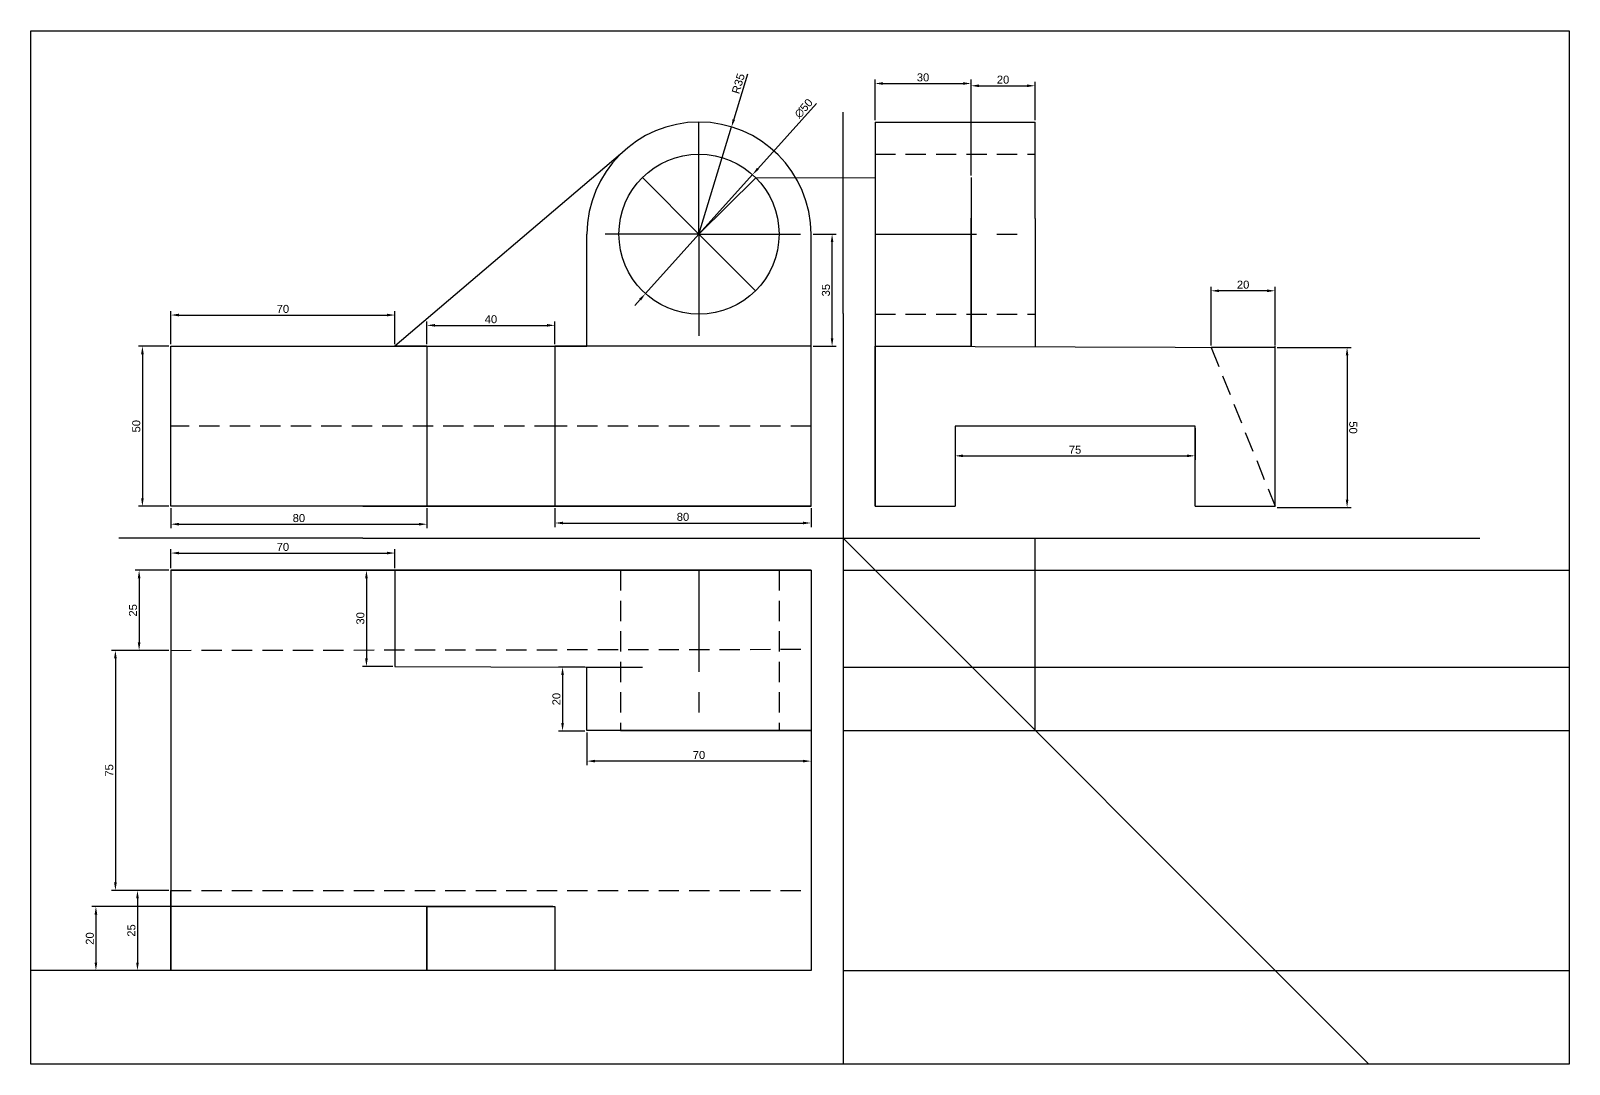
# Model space of a CAD drawing. Header units: millimetres. Extents: x 2310 to 3342, y 1759 to 2090.
# Drawn here: x 2310.2 to 2790.9, y 1767.3 to 2090.1 of the extents above; entities that cross this region are included whole.
import ezdxf

# ---------------------------------------------------------------- set-up
doc = ezdxf.new("R2010")
doc.units = ezdxf.units.MM
doc.linetypes.add('CENTER', pattern=[50.8, 31.75, -6.35, 6.35, -6.35])
doc.linetypes.add('HIDDEN', pattern=[9.525, 6.35, -3.175])
doc.styles.get("Standard").update_dxf_attribs({"font": 'arial.ttf'})
doc.dimstyles.new('ISO-25', dxfattribs={"dimtxt": 2.5, "dimasz": 2.5, "dimexe": 1.25, "dimexo": 0.625, "dimtad": 1, "dimtxsty": 'Standard', "dimcen": 2.5, "dimadec": 0, "dimazin": 0, "dimtfac": 1, "dimtmove": 0, "dimatfit": 3, "dimfxl": 1, "dimarcsym": 0})

# ---------------------------------------------------------------- blocks, each defined once
blk = doc.blocks.new('*D22')
at = {"color": 0, "lineweight": -2, "transparency": 16777216}
for p, q in [((2353.35, 1991.56), (2343.82, 1991.56)), ((2345.07, 1989.06), (2345.07, 1944.06)), ((2353.35, 1941.56), (2343.82, 1941.56))]:
    blk.add_line(p, q, dxfattribs=at)
at = {"color": 0, "transparency": 16777216}
for points in [[(2344.66, 1989.06), (2345.49, 1989.06), (2345.07, 1991.56)], [(2344.66, 1944.06), (2345.49, 1944.06), (2345.07, 1941.56)]]:
    blk.add_solid(points, dxfattribs=at)
at = {"layer": 'Defpoints', "color": 0, "transparency": 16777216}
for p in [(2353.97, 1991.56), (2345.07, 1941.56), (2353.97, 1941.56)]:
    blk.add_point(p, dxfattribs=at)
at = {"color": 0, "transparency": 16777216, "insert": (2343.17, 1966.56), "char_height": 2.5, "attachment_point": 5, "rotation": 90}
blk.add_mtext('50', dxfattribs=at)
blk = doc.blocks.new('*D23')
at = {"color": 0, "lineweight": -2, "transparency": 16777216}
for p, q in [((2353.97, 1992.19), (2353.97, 2002.54)), ((2356.47, 2001.29), (2421.47, 2001.29)), ((2423.97, 1992.19), (2423.97, 2002.54))]:
    blk.add_line(p, q, dxfattribs=at)
at = {"color": 0, "transparency": 16777216}
for points in [[(2356.47, 2001.71), (2356.47, 2000.87), (2353.97, 2001.29)], [(2421.47, 2001.71), (2421.47, 2000.87), (2423.97, 2001.29)]]:
    blk.add_solid(points, dxfattribs=at)
at = {"layer": 'Defpoints', "color": 0, "transparency": 16777216}
for p in [(2423.97, 2001.29), (2353.97, 1991.56), (2423.97, 1991.56)]:
    blk.add_point(p, dxfattribs=at)
at = {"color": 0, "transparency": 16777216, "insert": (2388.97, 2003.19), "char_height": 2.5, "attachment_point": 5}
blk.add_mtext('70', dxfattribs=at)
blk = doc.blocks.new('*D24')
at = {"color": 0, "lineweight": -2, "transparency": 16777216}
for p, q in [((2555.67, 2067.32), (2537.37, 2047)), ((2502.24, 2007.98), (2535.7, 2045.14)), ((2500.57, 2006.13), (2498.9, 2004.27))]:
    blk.add_line(p, q, dxfattribs=at)
at = {"color": 0, "transparency": 16777216}
for points in [[(2537.07, 2047.28), (2537.68, 2046.72), (2535.7, 2045.14)], [(2500.26, 2006.4), (2500.88, 2005.85), (2502.24, 2007.98)]]:
    blk.add_solid(points, dxfattribs=at)
at = {"layer": 'Defpoints', "color": 0, "transparency": 16777216}
for p in [(2535.7, 2045.14), (2502.24, 2007.98)]:
    blk.add_point(p, dxfattribs=at)
at = {"color": 0, "transparency": 16777216, "insert": (2551.68, 2065.83), "char_height": 2.5, "attachment_point": 5, "rotation": 47.9994}
blk.add_mtext('∅50', dxfattribs=at)
blk = doc.blocks.new('*D25')
at = {"color": 0, "lineweight": -2, "transparency": 16777216}
for p, q in [((2534.13, 2076.49), (2529.87, 2062.44)), ((2518.97, 2026.56), (2529.14, 2060.05))]:
    blk.add_line(p, q, dxfattribs=at)
at = {"color": 0, "transparency": 16777216}
blk.add_solid([(2529.47, 2062.57), (2530.27, 2062.32), (2529.14, 2060.05)], dxfattribs=at)
at = {"layer": 'Defpoints', "color": 0, "transparency": 16777216}
for p in [(2529.14, 2060.05), (2518.97, 2026.56)]:
    blk.add_point(p, dxfattribs=at)
at = {"color": 0, "transparency": 16777216, "insert": (2531.26, 2073.58), "char_height": 2.5, "attachment_point": 5, "rotation": 73.1103}
blk.add_mtext('R35', dxfattribs=at)
blk = doc.blocks.new('*D26')
at = {"color": 0, "lineweight": -2, "transparency": 16777216}
for p, q in [((2433.97, 1992.19), (2433.97, 1999.32)), ((2436.47, 1998.07), (2471.47, 1998.07)), ((2473.97, 1992.19), (2473.97, 1999.32))]:
    blk.add_line(p, q, dxfattribs=at)
at = {"color": 0, "transparency": 16777216}
for points in [[(2436.47, 1998.49), (2436.47, 1997.66), (2433.97, 1998.07)], [(2471.47, 1998.49), (2471.47, 1997.66), (2473.97, 1998.07)]]:
    blk.add_solid(points, dxfattribs=at)
at = {"layer": 'Defpoints', "color": 0, "transparency": 16777216}
for p in [(2473.97, 1998.07), (2433.97, 1991.56), (2473.97, 1991.56)]:
    blk.add_point(p, dxfattribs=at)
at = {"color": 0, "transparency": 16777216, "insert": (2453.97, 1999.97), "char_height": 2.5, "attachment_point": 5}
blk.add_mtext('40', dxfattribs=at)
blk = doc.blocks.new('*D27')
at = {"color": 0, "lineweight": -2, "transparency": 16777216}
for p, q in [((2353.97, 1940.94), (2353.97, 1934.71)), ((2433.97, 1940.94), (2433.97, 1934.71)), ((2356.47, 1935.96), (2431.47, 1935.96))]:
    blk.add_line(p, q, dxfattribs=at)
at = {"color": 0, "transparency": 16777216}
for points in [[(2356.47, 1936.38), (2356.47, 1935.54), (2353.97, 1935.96)], [(2431.47, 1936.38), (2431.47, 1935.54), (2433.97, 1935.96)]]:
    blk.add_solid(points, dxfattribs=at)
at = {"layer": 'Defpoints', "color": 0, "transparency": 16777216}
for p in [(2353.97, 1941.56), (2433.97, 1941.56), (2433.97, 1935.96)]:
    blk.add_point(p, dxfattribs=at)
at = {"color": 0, "transparency": 16777216, "insert": (2393.97, 1937.86), "char_height": 2.5, "attachment_point": 5}
blk.add_mtext('80', dxfattribs=at)
blk = doc.blocks.new('*D28')
at = {"color": 0, "lineweight": -2, "transparency": 16777216}
for p, q in [((2473.97, 1940.94), (2473.97, 1935.09)), ((2553.97, 1940.94), (2553.97, 1935.09)), ((2476.47, 1936.34), (2551.47, 1936.34))]:
    blk.add_line(p, q, dxfattribs=at)
at = {"color": 0, "transparency": 16777216}
for points in [[(2476.47, 1936.75), (2476.47, 1935.92), (2473.97, 1936.34)], [(2551.47, 1936.75), (2551.47, 1935.92), (2553.97, 1936.34)]]:
    blk.add_solid(points, dxfattribs=at)
at = {"layer": 'Defpoints', "color": 0, "transparency": 16777216}
for p in [(2473.97, 1941.56), (2553.97, 1941.56), (2553.97, 1936.34)]:
    blk.add_point(p, dxfattribs=at)
at = {"color": 0, "transparency": 16777216, "insert": (2513.97, 1938.24), "char_height": 2.5, "attachment_point": 5}
blk.add_mtext('80', dxfattribs=at)
blk = doc.blocks.new('*D29')
at = {"color": 0, "lineweight": -2, "transparency": 16777216}
for p, q in [((2554.6, 2026.56), (2561.8, 2026.56)), ((2560.55, 1994.06), (2560.55, 2024.06)), ((2554.6, 1991.56), (2561.8, 1991.56))]:
    blk.add_line(p, q, dxfattribs=at)
at = {"color": 0, "transparency": 16777216}
for points in [[(2560.13, 2024.06), (2560.96, 2024.06), (2560.55, 2026.56)], [(2560.13, 1994.06), (2560.96, 1994.06), (2560.55, 1991.56)]]:
    blk.add_solid(points, dxfattribs=at)
at = {"layer": 'Defpoints', "color": 0, "transparency": 16777216}
for p in [(2553.97, 2026.56), (2560.55, 2026.56), (2553.97, 1991.56)]:
    blk.add_point(p, dxfattribs=at)
at = {"color": 0, "transparency": 16777216, "insert": (2558.64, 2009.06), "char_height": 2.5, "attachment_point": 5, "rotation": 90}
blk.add_mtext('35', dxfattribs=at)
blk = doc.blocks.new('*D30')
at = {"color": 0, "lineweight": -2, "transparency": 16777216}
for p, q in [((2353.35, 1921.56), (2342.8, 1921.56)), ((2344.05, 1919.06), (2344.05, 1899.06)), ((2353.35, 1896.56), (2342.8, 1896.56))]:
    blk.add_line(p, q, dxfattribs=at)
at = {"color": 0, "transparency": 16777216}
for points in [[(2343.63, 1919.06), (2344.46, 1919.06), (2344.05, 1921.56)], [(2343.63, 1899.06), (2344.46, 1899.06), (2344.05, 1896.56)]]:
    blk.add_solid(points, dxfattribs=at)
at = {"layer": 'Defpoints', "color": 0, "transparency": 16777216}
for p in [(2353.97, 1921.56), (2344.05, 1896.56), (2353.97, 1896.56)]:
    blk.add_point(p, dxfattribs=at)
at = {"color": 0, "transparency": 16777216, "insert": (2342.15, 1909.06), "char_height": 2.5, "attachment_point": 5, "rotation": 90}
blk.add_mtext('25', dxfattribs=at)
blk = doc.blocks.new('*D31')
at = {"color": 0, "lineweight": -2, "transparency": 16777216}
for p, q in [((2353.35, 1821.56), (2342.29, 1821.56)), ((2343.54, 1819.06), (2343.54, 1799.06)), ((2353.35, 1796.56), (2342.29, 1796.56))]:
    blk.add_line(p, q, dxfattribs=at)
at = {"color": 0, "transparency": 16777216}
for points in [[(2343.12, 1819.06), (2343.95, 1819.06), (2343.54, 1821.56)], [(2343.12, 1799.06), (2343.95, 1799.06), (2343.54, 1796.56)]]:
    blk.add_solid(points, dxfattribs=at)
at = {"layer": 'Defpoints', "color": 0, "transparency": 16777216}
for p in [(2353.97, 1821.56), (2343.54, 1796.56), (2353.97, 1796.56)]:
    blk.add_point(p, dxfattribs=at)
at = {"color": 0, "transparency": 16777216, "insert": (2341.64, 1809.06), "char_height": 2.5, "attachment_point": 5, "rotation": 90}
blk.add_mtext('25', dxfattribs=at)
blk = doc.blocks.new('*D32')
at = {"color": 0, "lineweight": -2, "transparency": 16777216}
for p, q in [((2353.35, 1896.56), (2335.39, 1896.56)), ((2336.64, 1894.06), (2336.64, 1824.06)), ((2353.35, 1821.56), (2335.39, 1821.56))]:
    blk.add_line(p, q, dxfattribs=at)
at = {"color": 0, "transparency": 16777216}
for points in [[(2336.22, 1894.06), (2337.05, 1894.06), (2336.64, 1896.56)], [(2336.22, 1824.06), (2337.05, 1824.06), (2336.64, 1821.56)]]:
    blk.add_solid(points, dxfattribs=at)
at = {"layer": 'Defpoints', "color": 0, "transparency": 16777216}
for p in [(2353.97, 1896.56), (2336.64, 1821.56), (2353.97, 1821.56)]:
    blk.add_point(p, dxfattribs=at)
at = {"color": 0, "transparency": 16777216, "insert": (2334.74, 1859.06), "char_height": 2.5, "attachment_point": 5, "rotation": 90}
blk.add_mtext('75', dxfattribs=at)
blk = doc.blocks.new('*D33')
at = {"color": 0, "lineweight": -2, "transparency": 16777216}
for p, q in [((2423.35, 1921.56), (2413.83, 1921.56)), ((2415.08, 1919.06), (2415.08, 1894.06)), ((2423.35, 1891.56), (2413.83, 1891.56))]:
    blk.add_line(p, q, dxfattribs=at)
at = {"color": 0, "transparency": 16777216}
for points in [[(2414.66, 1919.06), (2415.49, 1919.06), (2415.08, 1921.56)], [(2414.66, 1894.06), (2415.49, 1894.06), (2415.08, 1891.56)]]:
    blk.add_solid(points, dxfattribs=at)
at = {"layer": 'Defpoints', "color": 0, "transparency": 16777216}
for p in [(2423.97, 1921.56), (2415.08, 1891.56), (2423.97, 1891.56)]:
    blk.add_point(p, dxfattribs=at)
at = {"color": 0, "transparency": 16777216, "insert": (2413.18, 1906.56), "char_height": 2.5, "attachment_point": 5, "rotation": 90}
blk.add_mtext('30', dxfattribs=at)
blk = doc.blocks.new('*D34')
at = {"color": 0, "lineweight": -2, "transparency": 16777216}
for p, q in [((2353.97, 1922.19), (2353.97, 1928.2)), ((2423.97, 1922.19), (2423.97, 1928.2)), ((2356.47, 1926.95), (2421.47, 1926.95))]:
    blk.add_line(p, q, dxfattribs=at)
at = {"color": 0, "transparency": 16777216}
for points in [[(2356.47, 1927.37), (2356.47, 1926.54), (2353.97, 1926.95)], [(2421.47, 1927.37), (2421.47, 1926.54), (2423.97, 1926.95)]]:
    blk.add_solid(points, dxfattribs=at)
at = {"layer": 'Defpoints', "color": 0, "transparency": 16777216}
for p in [(2423.97, 1926.95), (2353.97, 1921.56), (2423.97, 1921.56)]:
    blk.add_point(p, dxfattribs=at)
at = {"color": 0, "transparency": 16777216, "insert": (2388.97, 1928.85), "char_height": 2.5, "attachment_point": 5}
blk.add_mtext('70', dxfattribs=at)
blk = doc.blocks.new('*D35')
at = {"color": 0, "lineweight": -2, "transparency": 16777216}
for p, q in [((2483.97, 1870.94), (2483.97, 1860.72)), ((2553.97, 1870.94), (2553.97, 1860.72)), ((2551.47, 1861.97), (2486.47, 1861.97))]:
    blk.add_line(p, q, dxfattribs=at)
at = {"color": 0, "transparency": 16777216}
for points in [[(2486.47, 1862.38), (2486.47, 1861.55), (2483.97, 1861.97)], [(2551.47, 1862.38), (2551.47, 1861.55), (2553.97, 1861.97)]]:
    blk.add_solid(points, dxfattribs=at)
at = {"layer": 'Defpoints', "color": 0, "transparency": 16777216}
for p in [(2483.97, 1871.56), (2553.97, 1871.56), (2483.97, 1861.97)]:
    blk.add_point(p, dxfattribs=at)
at = {"color": 0, "transparency": 16777216, "insert": (2518.97, 1863.87), "char_height": 2.5, "attachment_point": 5}
blk.add_mtext('70', dxfattribs=at)
blk = doc.blocks.new('*D36')
at = {"color": 0, "lineweight": -2, "transparency": 16777216}
for p, q in [((2483.35, 1891.34), (2475.09, 1891.34)), ((2476.34, 1888.84), (2476.34, 1873.84)), ((2483.35, 1871.34), (2475.09, 1871.34))]:
    blk.add_line(p, q, dxfattribs=at)
at = {"color": 0, "transparency": 16777216}
for points in [[(2475.93, 1888.84), (2476.76, 1888.84), (2476.34, 1891.34)], [(2475.93, 1873.84), (2476.76, 1873.84), (2476.34, 1871.34)]]:
    blk.add_solid(points, dxfattribs=at)
at = {"layer": 'Defpoints', "color": 0, "transparency": 16777216}
for p in [(2483.97, 1891.34), (2476.34, 1871.34), (2483.97, 1871.34)]:
    blk.add_point(p, dxfattribs=at)
at = {"color": 0, "transparency": 16777216, "insert": (2474.44, 1881.34), "char_height": 2.5, "attachment_point": 5, "rotation": 90}
blk.add_mtext('20', dxfattribs=at)
blk = doc.blocks.new('*D37')
at = {"color": 0, "lineweight": -2, "transparency": 16777216}
for p, q in [((2573.97, 2062.19), (2573.97, 2074.86)), ((2576.47, 2073.61), (2601.47, 2073.61)), ((2603.97, 2044.86), (2603.97, 2074.86))]:
    blk.add_line(p, q, dxfattribs=at)
at = {"color": 0, "transparency": 16777216}
for points in [[(2576.47, 2074.03), (2576.47, 2073.19), (2573.97, 2073.61)], [(2601.47, 2074.03), (2601.47, 2073.19), (2603.97, 2073.61)]]:
    blk.add_solid(points, dxfattribs=at)
at = {"layer": 'Defpoints', "color": 0, "transparency": 16777216}
for p in [(2603.97, 2073.61), (2573.97, 2061.56), (2603.97, 2044.24)]:
    blk.add_point(p, dxfattribs=at)
at = {"color": 0, "transparency": 16777216, "insert": (2588.97, 2075.51), "char_height": 2.5, "attachment_point": 5}
blk.add_mtext('30', dxfattribs=at)
blk = doc.blocks.new('*D38')
at = {"color": 0, "lineweight": -2, "transparency": 16777216}
for p, q in [((2603.97, 2044.86), (2603.97, 2074.15)), ((2606.47, 2072.9), (2621.47, 2072.9)), ((2623.97, 2062.19), (2623.97, 2074.15))]:
    blk.add_line(p, q, dxfattribs=at)
at = {"color": 0, "transparency": 16777216}
for points in [[(2606.47, 2073.32), (2606.47, 2072.49), (2603.97, 2072.9)], [(2621.47, 2073.32), (2621.47, 2072.49), (2623.97, 2072.9)]]:
    blk.add_solid(points, dxfattribs=at)
at = {"layer": 'Defpoints', "color": 0, "transparency": 16777216}
for p in [(2623.97, 2072.9), (2623.97, 2061.56), (2603.97, 2044.24)]:
    blk.add_point(p, dxfattribs=at)
at = {"color": 0, "transparency": 16777216, "insert": (2613.97, 2074.8), "char_height": 2.5, "attachment_point": 5}
blk.add_mtext('20', dxfattribs=at)
blk = doc.blocks.new('*D39')
at = {"color": 0, "lineweight": -2, "transparency": 16777216}
for p, q in [((2699.6, 1991.16), (2722.71, 1991.16)), ((2721.46, 1988.66), (2721.46, 1943.66)), ((2699.6, 1941.16), (2722.71, 1941.16))]:
    blk.add_line(p, q, dxfattribs=at)
at = {"color": 0, "transparency": 16777216}
for points in [[(2721.87, 1988.66), (2721.04, 1988.66), (2721.46, 1991.16)], [(2721.87, 1943.66), (2721.04, 1943.66), (2721.46, 1941.16)]]:
    blk.add_solid(points, dxfattribs=at)
at = {"layer": 'Defpoints', "color": 0, "transparency": 16777216}
for p in [(2698.97, 1991.16), (2698.97, 1941.16), (2721.46, 1941.16)]:
    blk.add_point(p, dxfattribs=at)
at = {"color": 0, "transparency": 16777216, "insert": (2723.36, 1966.16), "char_height": 2.5, "attachment_point": 5, "rotation": 270.0008}
blk.add_mtext('50', dxfattribs=at)
blk = doc.blocks.new('*D40')
at = {"color": 0, "lineweight": -2, "transparency": 16777216}
for p, q in [((2678.97, 1991.78), (2678.97, 2010.12)), ((2698.97, 1991.78), (2698.97, 2010.12)), ((2696.47, 2008.87), (2681.47, 2008.87))]:
    blk.add_line(p, q, dxfattribs=at)
at = {"color": 0, "transparency": 16777216}
for points in [[(2681.47, 2009.28), (2681.47, 2008.45), (2678.97, 2008.87)], [(2696.47, 2009.28), (2696.47, 2008.45), (2698.97, 2008.87)]]:
    blk.add_solid(points, dxfattribs=at)
at = {"layer": 'Defpoints', "color": 0, "transparency": 16777216}
for p in [(2678.97, 2008.87), (2678.97, 1991.16), (2698.97, 1991.16)]:
    blk.add_point(p, dxfattribs=at)
at = {"color": 0, "transparency": 16777216, "insert": (2688.97, 2010.77), "char_height": 2.5, "attachment_point": 5}
blk.add_mtext('20', dxfattribs=at)
blk = doc.blocks.new('*D41')
at = {"color": 0, "lineweight": -2, "transparency": 16777216}
for p, q in [((2473.35, 1816.56), (2329.3, 1816.56)), ((2330.55, 1814.06), (2330.55, 1799.06)), ((2473.35, 1796.56), (2329.3, 1796.56))]:
    blk.add_line(p, q, dxfattribs=at)
at = {"color": 0, "transparency": 16777216}
for points in [[(2330.14, 1814.06), (2330.97, 1814.06), (2330.55, 1816.56)], [(2330.14, 1799.06), (2330.97, 1799.06), (2330.55, 1796.56)]]:
    blk.add_solid(points, dxfattribs=at)
at = {"layer": 'Defpoints', "color": 0, "transparency": 16777216}
for p in [(2473.97, 1816.56), (2330.55, 1796.56), (2473.97, 1796.56)]:
    blk.add_point(p, dxfattribs=at)
at = {"color": 0, "transparency": 16777216, "insert": (2328.65, 1806.56), "char_height": 2.5, "attachment_point": 5, "rotation": 90}
blk.add_mtext('20', dxfattribs=at)
blk = doc.blocks.new('*D42')
at = {"color": 0, "lineweight": -2, "transparency": 16777216}
for p, q in [((2598.97, 1965.94), (2598.97, 1956.07)), ((2673.97, 1965.94), (2673.97, 1956.07)), ((2601.47, 1957.32), (2671.47, 1957.32))]:
    blk.add_line(p, q, dxfattribs=at)
at = {"color": 0, "transparency": 16777216}
for points in [[(2601.47, 1957.73), (2601.47, 1956.9), (2598.97, 1957.32)], [(2671.47, 1957.73), (2671.47, 1956.9), (2673.97, 1957.32)]]:
    blk.add_solid(points, dxfattribs=at)
at = {"layer": 'Defpoints', "color": 0, "transparency": 16777216}
for p in [(2598.97, 1966.56), (2673.97, 1966.56), (2673.97, 1957.32)]:
    blk.add_point(p, dxfattribs=at)
at = {"color": 0, "transparency": 16777216, "insert": (2636.47, 1959.21), "char_height": 2.5, "attachment_point": 5}
blk.add_mtext('75', dxfattribs=at)

msp = doc.modelspace()

# ---------------------------------------------------------------- linework, layer by layer
for p, q in [((2563.973, 2001.763), (2563.973, 2064.667)), ((2518.973, 2056.566), (2518.973, 2061.562)), ((2573.973, 2061.562), (2623.973, 2061.562)), ((2573.973, 2061.562), (2573.973, 1941.562)), ((2623.973, 2031.4), (2623.973, 2061.562)), ((2494.479, 2051.562), (2423.973, 1991.562)), ((2518.973, 2026.562), (2501.296, 2044.239)), ((2518.973, 2026.562), (2536.714, 2044.176)), ((2536.714, 2044.176), (2573.973, 2044.211)), ((2603.973, 2044.239), (2603.973, 1991.562)), ((2603.973, 1991.562), (2603.973, 2031.562)), ((2623.973, 2031.4), (2623.973, 2008.884)), ((2483.973, 1991.562), (2483.973, 2026.562)), ((2518.973, 2026.562), (2536.651, 2008.884)), ((2553.973, 1991.562), (2553.973, 2026.562)), ((2553.973, 1941.562), (2553.973, 2026.562)), ((2623.973, 2008.884), (2623.973, 1991.4)), ((2563.973, 2001.763), (2563.973, 1887.337)), ((2353.973, 1941.562), (2353.973, 1991.562)), ((2353.973, 1991.562), (2433.973, 1991.562)), ((2353.973, 1941.562), (2353.973, 1991.562)), ((2433.973, 1991.562), (2423.973, 1991.562)), ((2433.973, 1991.562), (2433.973, 1941.562)), ((2433.973, 1991.562), (2473.973, 1991.562)), ((2553.973, 1991.562), (2473.973, 1991.562)), ((2473.973, 1991.562), (2473.973, 1941.562)), ((2473.973, 1991.562), (2483.973, 1991.562)), ((2553.973, 1991.562), (2483.973, 1991.562)), ((2553.973, 1991.562), (2518.973, 1991.562)), ((2553.973, 1941.562), (2553.973, 1991.562)), ((2573.973, 1941.562), (2573.973, 1991.562)), ((2573.973, 1991.562), (2698.973, 1991.157)), ((2573.973, 1991.562), (2603.973, 1991.562)), ((2698.973, 1991.157), (2678.973, 1991.157)), ((2698.973, 1941.562), (2698.973, 1991.562)), ((2673.973, 1966.562), (2598.973, 1966.562)), ((2598.973, 1966.562), (2598.973, 1941.562)), ((2673.973, 1941.562), (2673.973, 1966.562)), ((2553.973, 1941.562), (2353.973, 1941.562)), ((2413.981, 1941.562), (2553.973, 1941.562)), ((2573.973, 1941.562), (2598.973, 1941.562)), ((2573.973, 1941.562), (2598.973, 1941.562)), ((2673.973, 1941.562), (2698.973, 1941.562)), ((2673.973, 1941.562), (2698.973, 1941.562)), ((2413.981, 1931.562), (2337.729, 1931.562)), ((2413.981, 1931.562), (2762.961, 1931.562)), ((2563.973, 1931.562), (2728.238, 1767.297)), ((2623.973, 1871.562), (2623.973, 1931.562)), ((2353.973, 1921.562), (2353.973, 1796.562)), ((2353.973, 1921.562), (2553.973, 1921.562)), ((2353.973, 1921.562), (2353.973, 1896.562)), ((2553.973, 1921.562), (2353.973, 1921.562)), ((2553.973, 1921.562), (2423.973, 1921.562)), ((2423.973, 1921.562), (2423.973, 1891.562)), ((2423.973, 1921.562), (2423.973, 1891.562)), ((2553.973, 1921.562), (2553.973, 1796.562)), ((2563.973, 1921.562), (2790.866, 1921.562)), ((2423.973, 1891.562), (2483.973, 1891.338)), ((2483.973, 1871.562), (2483.973, 1891.338)), ((2483.973, 1891.338), (2501.296, 1891.274)), ((2563.973, 1891.299), (2790.866, 1891.299)), ((2563.973, 1887.337), (2563.973, 1821.448)), ((2553.973, 1871.562), (2483.973, 1871.562)), ((2494.479, 1871.562), (2553.973, 1871.562)), ((2563.973, 1871.562), (2790.866, 1871.562)), ((2353.973, 1796.562), (2353.973, 1821.562)), ((2563.973, 1821.448), (2563.973, 1767.297)), ((2433.973, 1796.562), (2433.973, 1816.562)), ((2433.973, 1816.562), (2473.973, 1816.562)), ((2433.973, 1816.562), (2433.973, 1796.562)), ((2473.973, 1816.562), (2473.973, 1796.562)), ((2553.973, 1796.562), (2310.193, 1796.562)), ((2553.973, 1796.562), (2353.973, 1796.562)), ((2563.973, 1796.562), (2790.866, 1796.562))]:
    msp.add_line(p, q)
at = {"linetype": 'CENTER'}
for p, q in [((2518.973, 2026.562), (2518.973, 2056.566)), ((2518.973, 2026.562), (2489.675, 2026.562)), ((2518.973, 2026.562), (2518.973, 1991.562)), ((2518.973, 2026.562), (2553.973, 2026.562)), ((2573.973, 2026.562), (2623.973, 2026.562)), ((2518.973, 1921.562), (2518.973, 1871.562))]:
    msp.add_line(p, q, dxfattribs=at)
at = {"linetype": 'HIDDEN'}
for p, q in [((2573.973, 2051.562), (2623.973, 2051.562)), ((2573.973, 2001.562), (2623.973, 2001.562)), ((2678.973, 1991.157), (2698.973, 1941.562)), ((2473.973, 1966.562), (2353.973, 1966.562)), ((2553.973, 1966.562), (2473.973, 1966.562)), ((2494.479, 1921.562), (2494.479, 1871.562)), ((2543.973, 1921.562), (2543.973, 1871.562)), ((2353.973, 1896.562), (2553.973, 1896.914)), ((2353.973, 1821.562), (2553.973, 1821.562))]:
    msp.add_line(p, q, dxfattribs=at)
msp.add_lwpolyline([(2310.193, 2090.079), (2790.866, 2090.079), (2790.866, 1767.297), (2310.193, 1767.297)], close=True)
msp.add_circle((2518.973, 2026.562), 25)
msp.add_arc((2518.973, 2026.562), 35, 0, 180)

# ---------------------------------------------------------------- dimensions: what is measured, and where the dimension line sits
dim = msp.add_radius_dim(center=(2518.973, 2026.562), mpoint=(2529.142, 2060.052), dimstyle='ISO-25')
dim.commit()
dim.dimension.update_dxf_attribs({"geometry": '*D25', "text_midpoint": (2533.081, 2073.026), "dimtype": 164})
for base, p1, p2, picture, middle in [((2603.973, 2073.609), (2573.973, 2061.562), (2603.973, 2044.239), '*D37', (2588.973, 2075.511)), ((2623.973, 2072.902), (2603.973, 2044.239), (2623.973, 2061.562), '*D38', (2613.973, 2074.803)), ((2678.973, 2008.865), (2698.973, 1991.157), (2678.973, 1991.157), '*D40', (2688.973, 2010.767)), ((2423.973, 2001.29), (2353.973, 1991.562), (2423.973, 1991.562), '*D23', (2388.973, 2003.191)), ((2473.973, 1998.073), (2433.973, 1991.562), (2473.973, 1991.562), '*D26', (2453.973, 1999.975)), ((2673.973, 1957.318), (2598.973, 1966.562), (2673.973, 1966.562), '*D42', (2636.473, 1959.214)), ((2433.973, 1935.96), (2353.973, 1941.562), (2433.973, 1941.562), '*D27', (2393.973, 1937.861)), ((2553.973, 1936.338), (2473.973, 1941.562), (2553.973, 1941.562), '*D28', (2513.973, 1938.24)), ((2423.973, 1926.952), (2353.973, 1921.562), (2423.973, 1921.562), '*D34', (2388.973, 1928.854)), ((2483.973, 1861.967), (2553.973, 1871.562), (2483.973, 1871.562), '*D35', (2518.973, 1863.868))]:
    dim = msp.add_linear_dim(base=base, p1=p1, p2=p2, dimstyle='ISO-25')
    dim.commit()
    dim.dimension.update_dxf_attribs({"geometry": picture, "text_midpoint": middle})
dim = msp.add_diameter_dim_2p(p1=(2502.245, 2007.983), p2=(2535.702, 2045.14), dimstyle='ISO-25')
dim.commit()
dim.dimension.update_dxf_attribs({"geometry": '*D24', "text_midpoint": (2553.148, 2064.515), "dimtype": 163})
for base, p1, p2, picture, middle in [((2560.545, 2026.562), (2553.973, 1991.562), (2553.973, 2026.562), '*D29', (2558.643, 2009.062)), ((2345.074, 1941.562), (2353.973, 1991.562), (2353.973, 1941.562), '*D22', (2343.173, 1966.562)), ((2344.048, 1896.562), (2353.973, 1921.562), (2353.973, 1896.562), '*D30', (2342.146, 1909.062)), ((2415.078, 1891.562), (2423.973, 1921.562), (2423.973, 1891.562), '*D33', (2413.175, 1906.562)), ((2336.638, 1821.562), (2353.973, 1896.562), (2353.973, 1821.562), '*D32', (2334.742, 1859.062)), ((2343.537, 1796.562), (2353.973, 1821.562), (2353.973, 1796.562), '*D31', (2341.635, 1809.062)), ((2330.555, 1796.562), (2473.973, 1816.562), (2473.973, 1796.562), '*D41', (2328.653, 1806.562))]:
    dim = msp.add_linear_dim(base=base, p1=p1, p2=p2, angle=90, dimstyle='ISO-25')
    dim.commit()
    dim.dimension.update_dxf_attribs({"geometry": picture, "text_midpoint": middle})
for p1, p2, distance, picture, middle in [((2698.973, 1991.157), (2698.973, 1941.157), 22.485, '*D39', (2723.359, 1966.157)), ((2483.973, 1891.338), (2483.973, 1871.338), -7.631, '*D36', (2474.441, 1881.338))]:
    dim = msp.add_aligned_dim(p1=p1, p2=p2, distance=distance, dimstyle='ISO-25')
    dim.commit()
    dim.dimension.update_dxf_attribs({"geometry": picture, "text_midpoint": middle})

doc.saveas('drawing.dxf')
